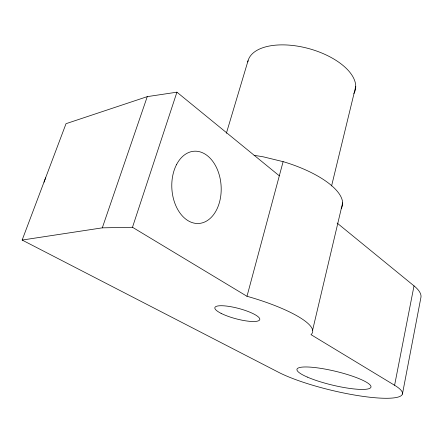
<?xml version="1.0" encoding="UTF-8"?>
<svg xmlns="http://www.w3.org/2000/svg" width="443" height="443" viewBox="0 0 443 443"><rect width="100%" height="100%" fill="white"/><g stroke="black" fill="none" stroke-linecap="round" stroke-linejoin="round"><path stroke-width="0.66" d="M402.432 394.054L420.85 297.79A67.103 19.625 12.9 0 0 414.017 285.879L337.129 223.062M279.317 175.827L176.929 92.177L147.264 96.629L66.029 123.68L22.15 240.056L278.481 372.247A69.95 13.024 13.5 0 0 369.822 397.233A69.95 13.024 13.5 0 0 394.597 385.277L414.017 285.879M312.597 330.234L342.633 202.844M331.58 185.938L355.723 86.496M394.597 385.277L310.986 334.637A77.658 17.903 14.9 0 0 247.726 296.478L246.989 296.295L283.116 161.662M226.362 133.293L248.074 60.674M22.15 240.056L102.305 227.846L132.485 227.276L176.929 92.177M102.305 227.846L147.264 96.629M132.485 227.276L246.989 296.295M44.023 182.217A31.741 25.484 85.3 0 1 45.729 177.82M254.11 155.399A73.377 27.427 15.2 0 1 263.679 156.922L283.808 161.833A73.377 27.427 15.2 0 1 341.221 208.559M247.781 61.965A55.58 27.876 15.4 0 1 311.152 49.262A55.58 27.876 15.4 0 1 353.879 93.539M176.663 164.359A36.199 24.658 86.4 0 0 193.635 223.017A36.199 24.658 86.4 0 0 219.18 174.664A36.199 24.658 86.4 0 0 176.663 164.359M307.276 377.065A38.07 7.077 13.5 0 0 369.54 388.456A38.07 7.077 13.5 0 0 324.935 369.058A38.07 7.077 13.5 0 0 307.276 377.065M221.107 313.367A23.219 5.333 14.9 0 0 258.9 320.588A23.219 5.333 14.9 0 0 231.905 306.91A23.219 5.333 14.9 0 0 221.107 313.367"/></g></svg>
